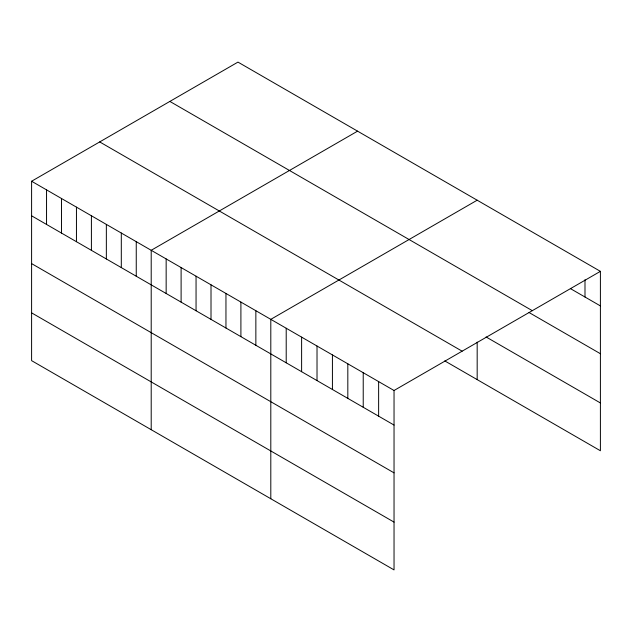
<?xml version="1.0" encoding="UTF-8"?>
<svg xmlns="http://www.w3.org/2000/svg" width="632" height="632" viewBox="0 0 632 632"><rect width="100%" height="100%" fill="white"/><g stroke="black" fill="none" stroke-linecap="round" stroke-linejoin="round"><path stroke-width="0.95" d="M31.6 181.242L394.036 390.497L394.036 569.898L31.6 360.651L31.6 181.242L237.964 62.102L600.4 271.349L600.4 450.758L444.778 360.912M357.57 131.156L151.206 250.296L151.206 429.705M477.176 200.202L270.804 319.35L270.804 498.759M394.036 390.497L600.4 271.349M570.404 288.595L600.4 305.912M169.866 101.42L532.302 310.668M529.055 312.524L600.4 353.715M486.087 336.967L600.4 402.955M99.698 141.924L462.134 351.179M31.6 215.812L394.036 425.059M31.6 263.607L394.036 472.854M31.6 312.856L394.036 522.103M584.995 279.739L584.995 297.024M477.176 342.125L477.176 379.611M378.631 381.602L378.631 416.164M363.226 372.706L363.226 407.277M347.821 363.811L347.821 398.381M332.424 354.923L332.424 389.486M317.019 346.028L317.019 380.59M301.614 337.132L301.614 371.703M286.209 328.245L286.209 362.808M255.857 310.715L255.857 345.285M240.903 302.088L240.903 336.651M225.956 293.453L225.956 328.016M211.009 284.819L211.009 319.389M196.054 276.192L196.054 310.754M181.108 267.557L181.108 302.128M166.153 258.93L166.153 293.493M136.251 241.661L136.251 276.231M121.305 233.034L121.305 267.597M106.35 224.4L106.35 258.97M91.403 215.773L91.403 250.335M76.448 207.138L76.448 241.701M61.502 198.503L61.502 233.074M46.547 189.876L46.547 224.439"/></g></svg>
